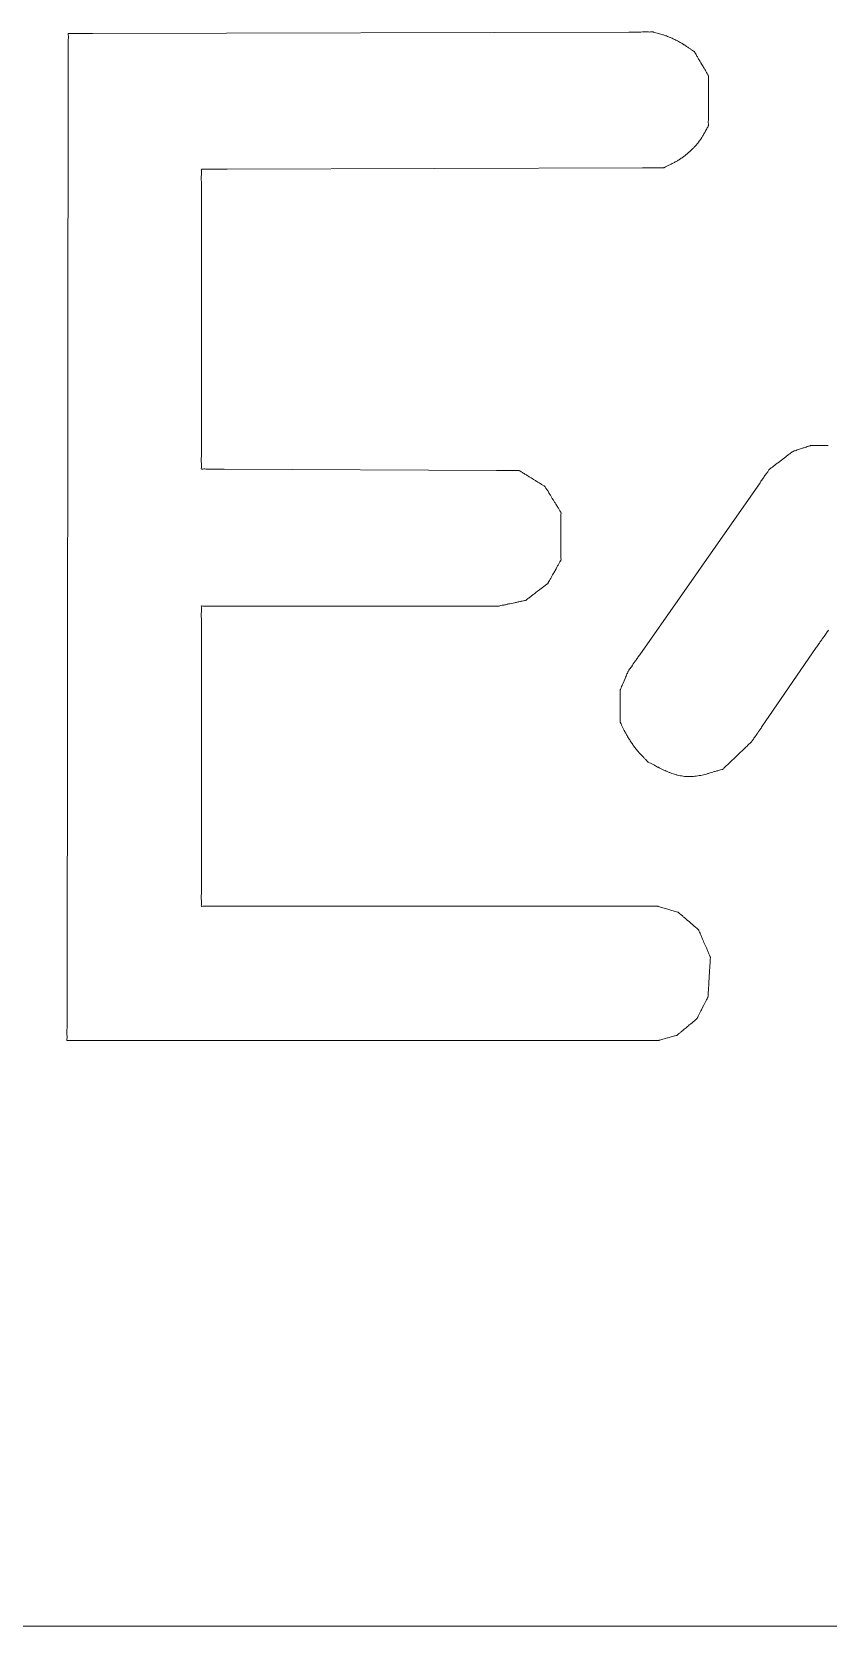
# Model space of a CAD drawing. Header units: millimetres. Extents: x 547 to 653, y 420 to 480.
# Drawn here: x 593.48 to 601.16, y 420.15 to 435.53 of the extents above; entities that cross this region are included whole.
import ezdxf

# ---------------------------------------------------------------- set-up
doc = ezdxf.new("R2010")
doc.units = ezdxf.units.MM

msp = doc.modelspace()

# ---------------------------------------------------------------- linework, layer by layer
at = {"color": 7, "linetype": 'Continuous', "lineweight": 15}
for p, q in [((599.236, 435.527), (594.067, 435.513)), ((593.832, 435.27), (593.82, 426.04)), ((599.941, 435.214), (599.931, 435.231)), ((600.004, 434.847), (600.004, 434.883)), ((595.363, 434.205), (599.37, 434.217)), ((599.662, 434.262), (599.67, 434.266)), ((595.115, 431.552), (595.115, 433.963)), ((600.91, 431.511), (600.881, 431.501)), ((597.961, 431.297), (595.334, 431.31)), ((600.713, 431.4), (600.675, 431.372)), ((598.313, 431.214), (598.295, 431.225)), ((600.502, 431.179), (599.342, 429.519)), ((598.511, 431.009), (598.499, 431.028)), ((598.582, 430.646), (598.582, 430.68)), ((598.514, 430.311), (598.535, 430.349)), ((598.34, 430.119), (598.356, 430.131)), ((595.354, 429.988), (597.787, 429.988)), ((598.102, 430.014), (598.122, 430.018)), ((595.115, 427.334), (595.115, 429.747)), ((600.516, 428.819), (601.044, 429.588)), ((599.201, 429.291), (599.181, 429.244)), ((599.154, 429.034), (599.154, 429.011)), ((600.272, 428.538), (600.318, 428.582)), ((599.514, 428.436), (599.522, 428.433)), ((600.012, 428.376), (600.022, 428.379)), ((599.271, 427.093), (595.359, 427.093)), ((599.622, 427.061), (599.589, 427.071)), ((599.818, 426.944), (599.803, 426.956)), ((599.97, 426.723), (599.961, 426.743)), ((600.011, 426.394), (600.012, 426.422)), ((599.942, 426.103), (599.96, 426.138)), ((599.788, 425.92), (599.803, 425.932)), ((594.057, 425.797), (599.328, 425.798)), ((599.588, 425.816), (599.611, 425.822)), ((599.617, 425.824), (599.634, 425.829)), ((632.992, 420.147), (567.992, 420.147))]:
    msp.add_line(p, q, dxfattribs=at)
for points in [[(593.832, 435.513), (593.83, 435.51), (593.831, 435.504), (593.832, 435.499)], [(593.832, 435.458), (593.831, 435.437), (593.832, 435.414), (593.832, 435.391)], [(593.846, 435.513), (593.841, 435.514), (593.835, 435.515), (593.832, 435.513)], [(593.832, 435.499), (593.835, 435.482), (593.833, 435.47), (593.832, 435.458)], [(593.886, 435.513), (593.873, 435.512), (593.862, 435.51), (593.846, 435.513)], [(593.95, 435.513), (593.928, 435.513), (593.906, 435.514), (593.886, 435.513)], [(593.985, 435.513), (593.973, 435.513), (593.962, 435.513), (593.95, 435.513)], [(594.024, 435.513), (594.011, 435.513), (593.998, 435.513), (593.985, 435.513)], [(594.067, 435.513), (594.053, 435.513), (594.039, 435.513), (594.024, 435.513)], [(599.279, 435.527), (599.265, 435.527), (599.25, 435.527), (599.236, 435.527)], [(599.318, 435.527), (599.305, 435.527), (599.292, 435.527), (599.279, 435.527)], [(599.354, 435.527), (599.342, 435.527), (599.33, 435.527), (599.318, 435.527)], [(599.417, 435.528), (599.396, 435.528), (599.375, 435.528), (599.354, 435.527)], [(599.457, 435.528), (599.444, 435.527), (599.431, 435.527), (599.417, 435.528)], [(599.471, 435.528), (599.467, 435.528), (599.462, 435.528), (599.457, 435.528)], [(599.478, 435.526), (599.476, 435.526), (599.473, 435.527), (599.471, 435.528)], [(599.497, 435.52), (599.491, 435.522), (599.484, 435.524), (599.478, 435.526)], [(599.521, 435.513), (599.513, 435.516), (599.505, 435.518), (599.497, 435.52)], [(599.544, 435.506), (599.536, 435.509), (599.528, 435.511), (599.521, 435.513)], [(599.563, 435.501), (599.557, 435.503), (599.551, 435.505), (599.544, 435.506)], [(599.57, 435.499), (599.568, 435.5), (599.565, 435.5), (599.563, 435.501)], [(599.601, 435.489), (599.591, 435.493), (599.58, 435.496), (599.57, 435.499)], [(599.636, 435.475), (599.624, 435.48), (599.612, 435.484), (599.601, 435.489)], [(599.672, 435.458), (599.66, 435.464), (599.648, 435.469), (599.636, 435.475)], [(599.707, 435.441), (599.695, 435.447), (599.684, 435.452), (599.672, 435.458)], [(599.739, 435.423), (599.729, 435.429), (599.718, 435.435), (599.707, 435.441)], [(593.832, 435.391), (593.832, 435.379), (593.832, 435.367), (593.832, 435.355)], [(593.832, 435.355), (593.832, 435.342), (593.832, 435.328), (593.832, 435.315)], [(593.832, 435.315), (593.832, 435.3), (593.832, 435.285), (593.832, 435.27)], [(599.768, 435.405), (599.759, 435.411), (599.749, 435.417), (599.739, 435.423)], [(599.776, 435.4), (599.773, 435.401), (599.771, 435.403), (599.768, 435.405)], [(599.794, 435.388), (599.788, 435.392), (599.782, 435.396), (599.776, 435.4)], [(599.818, 435.372), (599.81, 435.377), (599.802, 435.382), (599.794, 435.388)], [(599.842, 435.356), (599.834, 435.361), (599.826, 435.367), (599.818, 435.372)], [(599.86, 435.344), (599.854, 435.348), (599.848, 435.352), (599.842, 435.356)], [(599.868, 435.339), (599.866, 435.341), (599.863, 435.342), (599.86, 435.344)], [(599.873, 435.33), (599.871, 435.333), (599.87, 435.337), (599.868, 435.339)], [(599.885, 435.309), (599.881, 435.316), (599.876, 435.323), (599.873, 435.33)], [(599.902, 435.281), (599.896, 435.29), (599.891, 435.3), (599.885, 435.309)], [(599.918, 435.253), (599.913, 435.262), (599.907, 435.271), (599.902, 435.281)], [(599.931, 435.231), (599.927, 435.239), (599.923, 435.246), (599.918, 435.253)], [(599.954, 435.193), (599.95, 435.2), (599.945, 435.207), (599.941, 435.214)], [(599.97, 435.165), (599.965, 435.174), (599.959, 435.183), (599.954, 435.193)], [(599.987, 435.137), (599.981, 435.146), (599.976, 435.155), (599.97, 435.165)], [(599.999, 435.115), (599.995, 435.122), (599.991, 435.129), (599.987, 435.137)], [(600.004, 435.106), (600.003, 435.109), (600.001, 435.112), (599.999, 435.115)], [(600.004, 435.044), (600.004, 435.059), (600.003, 435.073), (600.004, 435.089)], [(600.004, 435.089), (600.005, 435.095), (600.006, 435.101), (600.004, 435.106)], [(600.004, 434.986), (600.005, 435.005), (600.005, 435.025), (600.004, 435.044)], [(600.004, 434.928), (600.004, 434.947), (600.004, 434.966), (600.004, 434.986)], [(600.004, 434.883), (600.004, 434.898), (600.004, 434.913), (600.004, 434.928)], [(600.004, 434.803), (600.004, 434.817), (600.004, 434.832), (600.004, 434.847)], [(600.004, 434.642), (600.002, 434.657), (600.004, 434.672), (600.004, 434.686)], [(600.004, 434.744), (600.004, 434.764), (600.004, 434.783), (600.004, 434.803)], [(600.004, 434.686), (600.005, 434.706), (600.005, 434.725), (600.004, 434.744)], [(599.944, 434.515), (599.95, 434.525), (599.955, 434.534), (599.961, 434.544)], [(599.961, 434.544), (599.962, 434.546), (599.963, 434.548), (599.964, 434.55)], [(599.964, 434.55), (599.967, 434.555), (599.969, 434.56), (599.972, 434.565)], [(599.972, 434.565), (599.976, 434.571), (599.979, 434.577), (599.983, 434.584)], [(599.983, 434.584), (599.986, 434.59), (599.99, 434.597), (599.993, 434.603)], [(599.993, 434.603), (599.996, 434.608), (599.998, 434.613), (600.001, 434.618)], [(600.001, 434.618), (600.002, 434.62), (600.004, 434.622), (600.004, 434.624)], [(600.004, 434.624), (600.006, 434.629), (600.005, 434.636), (600.004, 434.642)], [(599.81, 434.361), (599.818, 434.369), (599.827, 434.376), (599.835, 434.384)], [(599.835, 434.384), (599.843, 434.392), (599.851, 434.4), (599.859, 434.408)], [(599.859, 434.408), (599.867, 434.417), (599.875, 434.425), (599.882, 434.433)], [(599.882, 434.433), (599.89, 434.442), (599.897, 434.451), (599.904, 434.459)], [(599.904, 434.459), (599.911, 434.468), (599.918, 434.478), (599.925, 434.487)], [(599.925, 434.487), (599.932, 434.496), (599.938, 434.506), (599.944, 434.515)], [(599.37, 434.217), (599.384, 434.217), (599.398, 434.217), (599.412, 434.217)], [(599.412, 434.217), (599.424, 434.217), (599.436, 434.217), (599.449, 434.217)], [(599.449, 434.217), (599.471, 434.217), (599.494, 434.216), (599.516, 434.217)], [(599.516, 434.217), (599.53, 434.218), (599.543, 434.219), (599.558, 434.217)], [(599.558, 434.217), (599.563, 434.217), (599.568, 434.216), (599.573, 434.217)], [(599.573, 434.217), (599.575, 434.218), (599.577, 434.22), (599.58, 434.221)], [(599.58, 434.221), (599.586, 434.224), (599.592, 434.227), (599.598, 434.23)], [(599.598, 434.23), (599.606, 434.234), (599.613, 434.238), (599.621, 434.242)], [(599.621, 434.242), (599.629, 434.245), (599.637, 434.249), (599.644, 434.253)], [(599.644, 434.253), (599.65, 434.256), (599.656, 434.259), (599.662, 434.262)], [(599.67, 434.266), (599.68, 434.271), (599.689, 434.276), (599.699, 434.281)], [(599.699, 434.281), (599.709, 434.287), (599.718, 434.293), (599.728, 434.299)], [(599.728, 434.299), (599.738, 434.305), (599.747, 434.312), (599.757, 434.319)], [(599.757, 434.319), (599.766, 434.325), (599.775, 434.332), (599.784, 434.339)], [(599.784, 434.339), (599.792, 434.346), (599.801, 434.354), (599.81, 434.361)], [(595.115, 434.189), (595.114, 434.195), (595.112, 434.201), (595.115, 434.204)], [(595.115, 434.083), (595.115, 434.105), (595.114, 434.128), (595.115, 434.148)], [(595.115, 434.204), (595.117, 434.206), (595.124, 434.205), (595.13, 434.204)], [(595.115, 434.148), (595.116, 434.161), (595.118, 434.173), (595.115, 434.189)], [(595.115, 434.047), (595.115, 434.059), (595.115, 434.071), (595.115, 434.083)], [(595.13, 434.204), (595.146, 434.201), (595.159, 434.203), (595.172, 434.204)], [(595.172, 434.204), (595.193, 434.206), (595.216, 434.204), (595.239, 434.204)], [(595.239, 434.204), (595.251, 434.204), (595.264, 434.204), (595.276, 434.204)], [(595.276, 434.204), (595.29, 434.204), (595.304, 434.204), (595.317, 434.205)], [(595.317, 434.205), (595.332, 434.205), (595.347, 434.205), (595.363, 434.205)], [(595.115, 434.007), (595.115, 434.02), (595.115, 434.033), (595.115, 434.047)], [(595.115, 433.963), (595.115, 433.977), (595.115, 433.992), (595.115, 434.007)], [(595.115, 431.508), (595.115, 431.523), (595.115, 431.537), (595.115, 431.552)], [(595.115, 431.468), (595.115, 431.481), (595.115, 431.495), (595.115, 431.508)], [(595.115, 431.431), (595.115, 431.444), (595.115, 431.456), (595.115, 431.468)], [(600.788, 431.458), (600.779, 431.451), (600.77, 431.444), (600.761, 431.437)], [(600.809, 431.474), (600.802, 431.468), (600.795, 431.463), (600.788, 431.458)], [(600.817, 431.48), (600.814, 431.479), (600.812, 431.476), (600.809, 431.474)], [(600.824, 431.482), (600.821, 431.482), (600.819, 431.481), (600.817, 431.48)], [(600.84, 431.488), (600.834, 431.486), (600.829, 431.484), (600.824, 431.482)], [(600.86, 431.495), (600.853, 431.492), (600.846, 431.49), (600.84, 431.488)], [(600.881, 431.501), (600.874, 431.499), (600.867, 431.497), (600.86, 431.495)], [(600.926, 431.516), (600.921, 431.515), (600.915, 431.513), (600.91, 431.511)], [(600.947, 431.523), (600.94, 431.521), (600.933, 431.519), (600.926, 431.516)], [(600.968, 431.53), (600.961, 431.528), (600.954, 431.526), (600.947, 431.523)], [(600.984, 431.536), (600.978, 431.534), (600.973, 431.532), (600.968, 431.53)], [(600.99, 431.538), (600.988, 431.537), (600.986, 431.536), (600.984, 431.536)], [(601.002, 431.538), (600.998, 431.538), (600.994, 431.539), (600.99, 431.538)], [(601.038, 431.538), (601.026, 431.537), (601.014, 431.537), (601.002, 431.538)], [(601.092, 431.538), (601.074, 431.538), (601.056, 431.538), (601.038, 431.538)], [(601.124, 431.538), (601.113, 431.538), (601.103, 431.538), (601.092, 431.538)], [(601.158, 431.538), (601.147, 431.538), (601.135, 431.538), (601.124, 431.538)], [(595.115, 431.311), (595.112, 431.313), (595.114, 431.319), (595.115, 431.325)], [(595.115, 431.367), (595.114, 431.387), (595.115, 431.409), (595.115, 431.431)], [(595.115, 431.325), (595.118, 431.342), (595.116, 431.354), (595.115, 431.367)], [(595.128, 431.311), (595.123, 431.31), (595.117, 431.309), (595.115, 431.311)], [(595.166, 431.31), (595.154, 431.311), (595.143, 431.313), (595.128, 431.311)], [(595.224, 431.31), (595.205, 431.31), (595.184, 431.309), (595.166, 431.31)], [(595.257, 431.31), (595.246, 431.31), (595.236, 431.31), (595.224, 431.31)], [(595.294, 431.31), (595.282, 431.31), (595.27, 431.31), (595.257, 431.31)], [(595.334, 431.31), (595.321, 431.31), (595.307, 431.31), (595.294, 431.31)], [(598.001, 431.297), (597.987, 431.297), (597.974, 431.297), (597.961, 431.297)], [(598.037, 431.297), (598.025, 431.297), (598.013, 431.297), (598.001, 431.297)], [(598.07, 431.297), (598.059, 431.297), (598.048, 431.297), (598.037, 431.297)], [(598.129, 431.297), (598.11, 431.297), (598.09, 431.297), (598.07, 431.297)], [(598.167, 431.296), (598.154, 431.295), (598.141, 431.296), (598.129, 431.297)], [(598.18, 431.296), (598.176, 431.298), (598.171, 431.297), (598.167, 431.296)], [(598.189, 431.291), (598.186, 431.293), (598.183, 431.295), (598.18, 431.296)], [(598.212, 431.276), (598.204, 431.281), (598.196, 431.285), (598.189, 431.291)], [(600.584, 431.298), (600.579, 431.289), (600.573, 431.28), (600.567, 431.272)], [(600.592, 431.308), (600.589, 431.305), (600.587, 431.301), (600.584, 431.298)], [(600.6, 431.314), (600.597, 431.312), (600.594, 431.311), (600.592, 431.308)], [(600.621, 431.33), (600.614, 431.325), (600.607, 431.319), (600.6, 431.314)], [(600.648, 431.351), (600.639, 431.344), (600.63, 431.337), (600.621, 431.33)], [(600.675, 431.372), (600.666, 431.365), (600.657, 431.358), (600.648, 431.351)], [(600.734, 431.416), (600.727, 431.411), (600.72, 431.406), (600.713, 431.4)], [(600.761, 431.437), (600.752, 431.43), (600.743, 431.423), (600.734, 431.416)], [(598.242, 431.258), (598.232, 431.264), (598.222, 431.271), (598.212, 431.276)], [(598.272, 431.239), (598.262, 431.246), (598.252, 431.252), (598.242, 431.258)], [(598.295, 431.225), (598.287, 431.23), (598.279, 431.235), (598.272, 431.239)], [(598.336, 431.2), (598.329, 431.204), (598.321, 431.209), (598.313, 431.214)], [(598.366, 431.181), (598.356, 431.187), (598.346, 431.193), (598.336, 431.2)], [(598.396, 431.163), (598.386, 431.169), (598.376, 431.175), (598.366, 431.181)], [(598.419, 431.148), (598.411, 431.153), (598.404, 431.158), (598.396, 431.163)], [(598.428, 431.143), (598.426, 431.145), (598.422, 431.147), (598.419, 431.148)], [(598.434, 431.133), (598.432, 431.137), (598.431, 431.14), (598.428, 431.143)], [(600.52, 431.205), (600.514, 431.197), (600.508, 431.188), (600.502, 431.179)], [(600.543, 431.239), (600.536, 431.227), (600.528, 431.216), (600.52, 431.205)], [(600.567, 431.272), (600.559, 431.261), (600.551, 431.25), (600.543, 431.239)], [(598.448, 431.11), (598.443, 431.118), (598.438, 431.125), (598.434, 431.133)], [(598.467, 431.081), (598.461, 431.091), (598.455, 431.101), (598.448, 431.11)], [(598.485, 431.051), (598.479, 431.061), (598.473, 431.07), (598.467, 431.081)], [(598.499, 431.028), (598.495, 431.035), (598.49, 431.043), (598.485, 431.051)], [(598.525, 430.986), (598.52, 430.994), (598.516, 431.001), (598.511, 431.009)], [(598.544, 430.956), (598.537, 430.966), (598.531, 430.976), (598.525, 430.986)], [(598.562, 430.926), (598.556, 430.936), (598.55, 430.946), (598.544, 430.956)], [(598.576, 430.903), (598.571, 430.911), (598.567, 430.919), (598.562, 430.926)], [(598.582, 430.894), (598.581, 430.897), (598.578, 430.9), (598.576, 430.903)], [(598.582, 430.834), (598.582, 430.848), (598.58, 430.862), (598.582, 430.877)], [(598.582, 430.877), (598.583, 430.883), (598.584, 430.889), (598.582, 430.894)], [(598.582, 430.779), (598.582, 430.797), (598.583, 430.816), (598.582, 430.834)], [(598.582, 430.723), (598.582, 430.742), (598.582, 430.76), (598.582, 430.779)], [(598.582, 430.68), (598.582, 430.695), (598.582, 430.709), (598.582, 430.723)], [(598.582, 430.604), (598.582, 430.618), (598.582, 430.632), (598.582, 430.646)], [(598.582, 430.548), (598.582, 430.567), (598.582, 430.585), (598.582, 430.604)], [(598.582, 430.493), (598.583, 430.511), (598.582, 430.53), (598.582, 430.548)], [(598.535, 430.349), (598.54, 430.358), (598.545, 430.367), (598.55, 430.376)], [(598.55, 430.376), (598.555, 430.385), (598.561, 430.394), (598.566, 430.403)], [(598.566, 430.403), (598.569, 430.411), (598.573, 430.418), (598.577, 430.424)], [(598.577, 430.424), (598.579, 430.427), (598.581, 430.43), (598.582, 430.433)], [(598.582, 430.45), (598.58, 430.465), (598.582, 430.478), (598.582, 430.493)], [(598.582, 430.433), (598.584, 430.438), (598.583, 430.444), (598.582, 430.45)], [(598.455, 430.207), (598.457, 430.209), (598.458, 430.212), (598.46, 430.215)], [(598.46, 430.215), (598.463, 430.222), (598.467, 430.229), (598.471, 430.236)], [(598.471, 430.236), (598.477, 430.245), (598.482, 430.254), (598.487, 430.263)], [(598.487, 430.263), (598.492, 430.272), (598.497, 430.281), (598.502, 430.29)], [(598.502, 430.29), (598.506, 430.297), (598.51, 430.304), (598.514, 430.311)], [(598.249, 430.05), (598.256, 430.055), (598.262, 430.06), (598.269, 430.065)], [(598.269, 430.065), (598.278, 430.071), (598.286, 430.078), (598.295, 430.084)], [(598.295, 430.084), (598.303, 430.091), (598.312, 430.098), (598.32, 430.104)], [(598.32, 430.104), (598.327, 430.109), (598.334, 430.114), (598.34, 430.119)], [(598.356, 430.131), (598.363, 430.136), (598.369, 430.141), (598.376, 430.146)], [(598.376, 430.146), (598.384, 430.153), (598.393, 430.159), (598.402, 430.166)], [(598.402, 430.166), (598.41, 430.172), (598.419, 430.179), (598.427, 430.185)], [(598.427, 430.185), (598.434, 430.191), (598.44, 430.196), (598.447, 430.201)], [(598.447, 430.201), (598.45, 430.202), (598.453, 430.204), (598.455, 430.207)], [(595.115, 429.974), (595.114, 429.98), (595.112, 429.986), (595.115, 429.988)], [(595.115, 429.868), (595.115, 429.889), (595.114, 429.912), (595.115, 429.932)], [(595.115, 429.988), (595.117, 429.991), (595.124, 429.989), (595.129, 429.988)], [(595.115, 429.932), (595.116, 429.945), (595.118, 429.957), (595.115, 429.974)], [(595.129, 429.988), (595.146, 429.986), (595.158, 429.987), (595.17, 429.988)], [(595.17, 429.988), (595.19, 429.99), (595.213, 429.989), (595.234, 429.988)], [(595.234, 429.988), (595.247, 429.988), (595.259, 429.988), (595.271, 429.988)], [(595.271, 429.988), (595.284, 429.988), (595.297, 429.988), (595.311, 429.988)], [(595.311, 429.988), (595.325, 429.988), (595.339, 429.988), (595.354, 429.988)], [(597.787, 429.988), (597.8, 429.988), (597.814, 429.988), (597.827, 429.988)], [(597.827, 429.988), (597.839, 429.988), (597.851, 429.988), (597.863, 429.988)], [(597.863, 429.988), (597.884, 429.988), (597.906, 429.988), (597.927, 429.988)], [(597.927, 429.988), (597.941, 429.989), (597.954, 429.989), (597.968, 429.988)], [(597.968, 429.988), (597.973, 429.988), (597.978, 429.988), (597.983, 429.988)], [(597.983, 429.988), (597.986, 429.989), (597.989, 429.99), (597.992, 429.99)], [(597.992, 429.99), (598, 429.992), (598.008, 429.994), (598.016, 429.996)], [(598.016, 429.996), (598.027, 429.998), (598.037, 430), (598.047, 430.002)], [(598.047, 430.002), (598.058, 430.004), (598.068, 430.007), (598.078, 430.009)], [(598.078, 430.009), (598.086, 430.011), (598.094, 430.012), (598.102, 430.014)], [(598.122, 430.018), (598.13, 430.02), (598.138, 430.022), (598.145, 430.023)], [(598.145, 430.023), (598.156, 430.025), (598.166, 430.028), (598.177, 430.03)], [(598.177, 430.03), (598.187, 430.032), (598.197, 430.034), (598.208, 430.037)], [(598.208, 430.037), (598.216, 430.038), (598.223, 430.041), (598.232, 430.042)], [(598.232, 430.042), (598.235, 430.042), (598.238, 430.042), (598.241, 430.044)], [(598.241, 430.044), (598.244, 430.045), (598.247, 430.048), (598.249, 430.05)], [(595.115, 429.831), (595.115, 429.843), (595.115, 429.855), (595.115, 429.868)], [(595.115, 429.791), (595.115, 429.804), (595.115, 429.818), (595.115, 429.831)], [(595.115, 429.747), (595.115, 429.762), (595.115, 429.776), (595.115, 429.791)], [(601.138, 429.723), (601.145, 429.734), (601.153, 429.745), (601.161, 429.756)], [(601.044, 429.588), (601.052, 429.6), (601.06, 429.611), (601.068, 429.623)], [(601.068, 429.623), (601.076, 429.634), (601.084, 429.645), (601.091, 429.656)], [(601.091, 429.656), (601.099, 429.667), (601.106, 429.677), (601.113, 429.688)], [(601.113, 429.688), (601.122, 429.699), (601.13, 429.711), (601.138, 429.723)], [(599.298, 429.456), (599.286, 429.439), (599.273, 429.422), (599.262, 429.404)], [(599.319, 429.486), (599.312, 429.476), (599.305, 429.466), (599.298, 429.456)], [(599.342, 429.519), (599.334, 429.508), (599.326, 429.497), (599.319, 429.486)], [(599.21, 429.313), (599.207, 429.305), (599.204, 429.298), (599.201, 429.291)], [(599.219, 429.334), (599.216, 429.327), (599.213, 429.32), (599.21, 429.313)], [(599.226, 429.351), (599.224, 429.345), (599.222, 429.34), (599.219, 429.334)], [(599.229, 429.358), (599.228, 429.356), (599.227, 429.353), (599.226, 429.351)], [(599.238, 429.37), (599.235, 429.366), (599.231, 429.362), (599.229, 429.358)], [(599.262, 429.404), (599.254, 429.393), (599.246, 429.381), (599.238, 429.37)], [(599.154, 429.177), (599.153, 429.174), (599.153, 429.17), (599.154, 429.166)], [(599.154, 429.137), (599.153, 429.125), (599.153, 429.112), (599.154, 429.1)], [(599.156, 429.184), (599.155, 429.182), (599.154, 429.179), (599.154, 429.177)], [(599.154, 429.166), (599.154, 429.156), (599.154, 429.147), (599.154, 429.137)], [(599.163, 429.201), (599.161, 429.195), (599.159, 429.189), (599.156, 429.184)], [(599.172, 429.222), (599.169, 429.215), (599.166, 429.208), (599.163, 429.201)], [(599.181, 429.244), (599.178, 429.237), (599.175, 429.23), (599.172, 429.222)], [(599.154, 429.011), (599.154, 429.002), (599.153, 428.992), (599.154, 428.983)], [(599.154, 429.1), (599.154, 429.088), (599.154, 429.075), (599.154, 429.063)], [(599.154, 429.063), (599.153, 429.053), (599.154, 429.044), (599.154, 429.034)], [(599.154, 428.983), (599.154, 428.971), (599.154, 428.958), (599.154, 428.946)], [(599.154, 428.946), (599.153, 428.933), (599.153, 428.921), (599.154, 428.909)], [(599.154, 428.88), (599.153, 428.876), (599.153, 428.872), (599.154, 428.869)], [(599.154, 428.909), (599.154, 428.899), (599.154, 428.89), (599.154, 428.88)], [(599.154, 428.869), (599.154, 428.866), (599.156, 428.863), (599.157, 428.861)], [(599.157, 428.861), (599.161, 428.854), (599.164, 428.848), (599.167, 428.841)], [(599.167, 428.841), (599.171, 428.832), (599.176, 428.824), (599.18, 428.815)], [(599.18, 428.815), (599.185, 428.807), (599.189, 428.798), (599.193, 428.789)], [(599.193, 428.789), (599.196, 428.783), (599.2, 428.776), (599.203, 428.77)], [(599.203, 428.77), (599.204, 428.767), (599.206, 428.764), (599.207, 428.762)], [(599.207, 428.762), (599.212, 428.751), (599.218, 428.741), (599.224, 428.731)], [(599.224, 428.731), (599.231, 428.719), (599.238, 428.708), (599.245, 428.697)], [(599.245, 428.697), (599.252, 428.685), (599.26, 428.673), (599.268, 428.662)], [(600.41, 428.67), (600.414, 428.674), (600.417, 428.677), (600.42, 428.68)], [(600.42, 428.68), (600.423, 428.684), (600.425, 428.687), (600.428, 428.691)], [(600.428, 428.691), (600.434, 428.701), (600.441, 428.711), (600.448, 428.72)], [(600.448, 428.72), (600.458, 428.735), (600.468, 428.75), (600.479, 428.765)], [(600.479, 428.765), (600.485, 428.774), (600.491, 428.782), (600.497, 428.791)], [(600.497, 428.791), (600.503, 428.801), (600.51, 428.81), (600.516, 428.819)], [(599.268, 428.662), (599.276, 428.65), (599.284, 428.639), (599.293, 428.628)], [(599.293, 428.628), (599.301, 428.617), (599.309, 428.607), (599.317, 428.596)], [(599.317, 428.596), (599.325, 428.587), (599.332, 428.579), (599.34, 428.57)], [(599.34, 428.57), (599.342, 428.568), (599.344, 428.566), (599.346, 428.564)], [(599.346, 428.564), (599.351, 428.559), (599.356, 428.553), (599.361, 428.548)], [(599.361, 428.548), (599.368, 428.541), (599.374, 428.534), (599.38, 428.528)], [(599.38, 428.528), (599.387, 428.521), (599.393, 428.514), (599.4, 428.507)], [(600.246, 428.513), (600.255, 428.522), (600.263, 428.53), (600.272, 428.538)], [(600.318, 428.582), (600.329, 428.593), (600.34, 428.603), (600.351, 428.614)], [(600.351, 428.614), (600.362, 428.625), (600.374, 428.635), (600.385, 428.646)], [(600.385, 428.646), (600.393, 428.654), (600.401, 428.663), (600.41, 428.67)], [(599.4, 428.507), (599.405, 428.502), (599.41, 428.497), (599.414, 428.492)], [(599.414, 428.492), (599.416, 428.489), (599.418, 428.487), (599.42, 428.485)], [(599.42, 428.485), (599.422, 428.484), (599.425, 428.483), (599.428, 428.481)], [(599.428, 428.481), (599.434, 428.478), (599.44, 428.475), (599.447, 428.472)], [(599.447, 428.472), (599.455, 428.467), (599.463, 428.463), (599.471, 428.459)], [(599.471, 428.459), (599.479, 428.455), (599.487, 428.45), (599.495, 428.446)], [(599.495, 428.446), (599.502, 428.443), (599.508, 428.44), (599.514, 428.436)], [(599.522, 428.433), (599.531, 428.428), (599.539, 428.423), (599.548, 428.419)], [(599.548, 428.419), (599.557, 428.415), (599.565, 428.411), (599.574, 428.407)], [(599.574, 428.407), (599.582, 428.403), (599.59, 428.399), (599.598, 428.396)], [(599.598, 428.396), (599.607, 428.392), (599.617, 428.388), (599.626, 428.384)], [(599.626, 428.384), (599.634, 428.381), (599.643, 428.377), (599.652, 428.374)], [(599.652, 428.374), (599.661, 428.371), (599.669, 428.368), (599.678, 428.366)], [(599.678, 428.366), (599.687, 428.363), (599.697, 428.36), (599.706, 428.358)], [(599.956, 428.361), (599.966, 428.363), (599.975, 428.366), (599.984, 428.368)], [(599.984, 428.368), (599.993, 428.371), (600.003, 428.374), (600.012, 428.376)], [(600.022, 428.379), (600.03, 428.382), (600.038, 428.384), (600.046, 428.386)], [(600.046, 428.386), (600.057, 428.39), (600.067, 428.393), (600.078, 428.396)], [(600.078, 428.396), (600.089, 428.399), (600.099, 428.402), (600.11, 428.405)], [(600.11, 428.405), (600.118, 428.408), (600.126, 428.411), (600.134, 428.412)], [(600.134, 428.412), (600.137, 428.413), (600.141, 428.414), (600.144, 428.415)], [(600.144, 428.415), (600.148, 428.418), (600.151, 428.421), (600.154, 428.425)], [(600.154, 428.425), (600.162, 428.434), (600.171, 428.442), (600.18, 428.45)], [(600.18, 428.45), (600.191, 428.46), (600.202, 428.471), (600.213, 428.482)], [(600.213, 428.482), (600.224, 428.492), (600.235, 428.503), (600.246, 428.513)], [(599.706, 428.358), (599.715, 428.356), (599.724, 428.354), (599.734, 428.352)], [(599.734, 428.352), (599.743, 428.35), (599.752, 428.349), (599.761, 428.347)], [(599.761, 428.347), (599.77, 428.346), (599.78, 428.345), (599.789, 428.345)], [(599.789, 428.345), (599.798, 428.344), (599.808, 428.344), (599.817, 428.344)], [(599.817, 428.344), (599.827, 428.344), (599.836, 428.344), (599.846, 428.344)], [(599.846, 428.344), (599.855, 428.345), (599.864, 428.346), (599.873, 428.347)], [(599.873, 428.347), (599.882, 428.348), (599.892, 428.349), (599.901, 428.35)], [(599.901, 428.35), (599.911, 428.352), (599.92, 428.354), (599.93, 428.355)], [(599.93, 428.355), (599.939, 428.357), (599.948, 428.359), (599.956, 428.361)], [(595.115, 427.29), (595.115, 427.305), (595.115, 427.319), (595.115, 427.334)], [(595.115, 427.25), (595.115, 427.263), (595.115, 427.277), (595.115, 427.29)], [(595.115, 427.149), (595.114, 427.169), (595.115, 427.192), (595.115, 427.213)], [(595.115, 427.213), (595.115, 427.226), (595.115, 427.238), (595.115, 427.25)], [(595.115, 427.107), (595.118, 427.124), (595.116, 427.136), (595.115, 427.149)], [(595.115, 427.093), (595.112, 427.095), (595.114, 427.102), (595.115, 427.107)], [(595.129, 427.093), (595.124, 427.092), (595.117, 427.09), (595.115, 427.093)], [(595.171, 427.093), (595.158, 427.094), (595.146, 427.095), (595.129, 427.093)], [(595.237, 427.093), (595.215, 427.092), (595.192, 427.091), (595.171, 427.093)], [(595.274, 427.093), (595.262, 427.093), (595.25, 427.093), (595.237, 427.093)], [(595.315, 427.093), (595.301, 427.093), (595.288, 427.093), (595.274, 427.093)], [(595.359, 427.093), (595.345, 427.093), (595.33, 427.093), (595.315, 427.093)], [(599.316, 427.093), (599.301, 427.093), (599.286, 427.093), (599.271, 427.093)], [(599.357, 427.093), (599.343, 427.093), (599.33, 427.093), (599.316, 427.093)], [(599.394, 427.093), (599.381, 427.093), (599.369, 427.093), (599.357, 427.093)], [(599.46, 427.093), (599.438, 427.093), (599.416, 427.093), (599.394, 427.093)], [(599.501, 427.093), (599.487, 427.092), (599.474, 427.092), (599.46, 427.093)], [(599.516, 427.093), (599.511, 427.094), (599.506, 427.093), (599.501, 427.093)], [(599.523, 427.091), (599.521, 427.091), (599.518, 427.092), (599.516, 427.093)], [(599.541, 427.085), (599.535, 427.087), (599.529, 427.088), (599.523, 427.091)], [(599.565, 427.078), (599.557, 427.08), (599.549, 427.083), (599.541, 427.085)], [(599.589, 427.071), (599.581, 427.073), (599.573, 427.076), (599.565, 427.078)], [(599.64, 427.056), (599.634, 427.057), (599.628, 427.059), (599.622, 427.061)], [(599.664, 427.049), (599.656, 427.051), (599.648, 427.053), (599.64, 427.056)], [(599.687, 427.041), (599.679, 427.044), (599.671, 427.046), (599.664, 427.049)], [(599.705, 427.036), (599.699, 427.037), (599.693, 427.039), (599.687, 427.041)], [(599.713, 427.034), (599.71, 427.035), (599.708, 427.035), (599.705, 427.036)], [(599.72, 427.028), (599.718, 427.03), (599.715, 427.032), (599.713, 427.034)], [(599.738, 427.012), (599.732, 427.017), (599.726, 427.022), (599.72, 427.028)], [(599.762, 426.992), (599.754, 426.999), (599.746, 427.006), (599.738, 427.012)], [(599.785, 426.972), (599.777, 426.978), (599.769, 426.985), (599.762, 426.992)], [(599.803, 426.956), (599.797, 426.961), (599.791, 426.967), (599.785, 426.972)], [(599.836, 426.928), (599.83, 426.934), (599.824, 426.939), (599.818, 426.944)], [(599.859, 426.908), (599.852, 426.915), (599.844, 426.922), (599.836, 426.928)], [(599.883, 426.888), (599.875, 426.895), (599.867, 426.902), (599.859, 426.908)], [(599.901, 426.873), (599.895, 426.877), (599.889, 426.883), (599.883, 426.888)], [(599.908, 426.866), (599.906, 426.869), (599.904, 426.871), (599.901, 426.873)], [(599.913, 426.856), (599.911, 426.86), (599.91, 426.864), (599.908, 426.866)], [(599.923, 426.832), (599.919, 426.84), (599.915, 426.848), (599.913, 426.856)], [(599.937, 426.8), (599.932, 426.81), (599.928, 426.821), (599.923, 426.832)], [(599.951, 426.768), (599.946, 426.778), (599.942, 426.789), (599.937, 426.8)], [(599.961, 426.743), (599.958, 426.751), (599.954, 426.759), (599.951, 426.768)], [(599.981, 426.698), (599.977, 426.707), (599.973, 426.715), (599.97, 426.723)], [(599.994, 426.666), (599.99, 426.677), (599.985, 426.688), (599.981, 426.698)], [(600.008, 426.634), (600.004, 426.645), (599.999, 426.656), (599.994, 426.666)], [(600.019, 426.61), (600.015, 426.618), (600.012, 426.626), (600.008, 426.634)], [(600.017, 426.504), (600.018, 426.519), (600.02, 426.535), (600.02, 426.55)], [(600.023, 426.6), (600.022, 426.603), (600.02, 426.606), (600.019, 426.61)], [(600.02, 426.55), (600.02, 426.562), (600.02, 426.573), (600.022, 426.585)], [(600.022, 426.585), (600.023, 426.59), (600.024, 426.595), (600.023, 426.6)], [(600.009, 426.358), (600.009, 426.37), (600.01, 426.382), (600.011, 426.394)], [(600.012, 426.422), (600.013, 426.434), (600.014, 426.446), (600.015, 426.458)], [(600.015, 426.458), (600.015, 426.473), (600.016, 426.488), (600.017, 426.504)], [(599.996, 426.209), (599.998, 426.211), (599.999, 426.214), (600, 426.216)], [(600, 426.216), (600.002, 426.221), (600.001, 426.226), (600.001, 426.231)], [(600.001, 426.231), (600.001, 426.243), (600.002, 426.254), (600.003, 426.266)], [(600.003, 426.266), (600.004, 426.281), (600.005, 426.297), (600.006, 426.312)], [(600.006, 426.312), (600.007, 426.328), (600.008, 426.343), (600.009, 426.358)], [(599.906, 426.033), (599.91, 426.041), (599.914, 426.05), (599.919, 426.058)], [(599.919, 426.058), (599.923, 426.067), (599.927, 426.075), (599.932, 426.084)], [(599.932, 426.084), (599.935, 426.09), (599.938, 426.097), (599.942, 426.103)], [(599.96, 426.138), (599.964, 426.147), (599.969, 426.155), (599.973, 426.164)], [(599.973, 426.164), (599.977, 426.172), (599.982, 426.181), (599.986, 426.189)], [(599.986, 426.189), (599.989, 426.196), (599.992, 426.202), (599.996, 426.209)], [(593.82, 425.919), (593.819, 425.896), (593.818, 425.873), (593.819, 425.853)], [(593.82, 426.04), (593.82, 426.025), (593.82, 426.01), (593.82, 425.996)], [(593.82, 425.996), (593.82, 425.982), (593.82, 425.969), (593.82, 425.955)], [(593.82, 425.955), (593.82, 425.943), (593.82, 425.931), (593.82, 425.919)], [(599.748, 425.887), (599.755, 425.893), (599.763, 425.899), (599.771, 425.906)], [(599.771, 425.906), (599.777, 425.911), (599.783, 425.915), (599.788, 425.92)], [(599.803, 425.932), (599.809, 425.937), (599.815, 425.942), (599.82, 425.947)], [(599.82, 425.947), (599.828, 425.953), (599.836, 425.96), (599.844, 425.966)], [(599.844, 425.966), (599.851, 425.972), (599.859, 425.978), (599.867, 425.985)], [(599.867, 425.985), (599.872, 425.99), (599.878, 425.995), (599.884, 426)], [(599.884, 426), (599.887, 426.001), (599.89, 426.003), (599.892, 426.005)], [(599.892, 426.005), (599.893, 426.008), (599.894, 426.011), (599.896, 426.013)], [(599.896, 426.013), (599.899, 426.02), (599.902, 426.026), (599.906, 426.033)], [(593.819, 425.811), (593.818, 425.806), (593.817, 425.8), (593.819, 425.797)], [(593.819, 425.853), (593.82, 425.84), (593.822, 425.828), (593.819, 425.811)], [(593.819, 425.797), (593.822, 425.795), (593.828, 425.796), (593.833, 425.797)], [(593.833, 425.797), (593.849, 425.8), (593.861, 425.798), (593.874, 425.797)], [(593.874, 425.797), (593.894, 425.796), (593.916, 425.797), (593.938, 425.797)], [(593.938, 425.797), (593.95, 425.797), (593.962, 425.797), (593.974, 425.797)], [(593.974, 425.797), (593.987, 425.797), (594, 425.797), (594.013, 425.797)], [(594.013, 425.797), (594.028, 425.797), (594.042, 425.797), (594.057, 425.797)], [(599.328, 425.798), (599.341, 425.798), (599.354, 425.798), (599.367, 425.798)], [(599.367, 425.798), (599.379, 425.798), (599.391, 425.798), (599.403, 425.798)], [(599.403, 425.798), (599.424, 425.798), (599.446, 425.797), (599.467, 425.798)], [(599.467, 425.798), (599.481, 425.798), (599.494, 425.799), (599.508, 425.798)], [(599.508, 425.798), (599.513, 425.797), (599.517, 425.797), (599.522, 425.798)], [(599.522, 425.798), (599.524, 425.798), (599.526, 425.799), (599.528, 425.799)], [(599.528, 425.799), (599.534, 425.801), (599.539, 425.803), (599.545, 425.804)], [(599.545, 425.804), (599.552, 425.806), (599.559, 425.808), (599.566, 425.81)], [(599.566, 425.81), (599.573, 425.812), (599.581, 425.814), (599.588, 425.816)], [(599.611, 425.822), (599.613, 425.823), (599.615, 425.824), (599.617, 425.824)], [(599.634, 425.829), (599.641, 425.831), (599.648, 425.833), (599.655, 425.835)], [(599.655, 425.835), (599.662, 425.837), (599.67, 425.839), (599.677, 425.841)], [(599.677, 425.841), (599.682, 425.842), (599.687, 425.844), (599.693, 425.845)], [(599.693, 425.845), (599.695, 425.846), (599.698, 425.846), (599.7, 425.847)], [(599.7, 425.847), (599.702, 425.848), (599.704, 425.851), (599.707, 425.853)], [(599.707, 425.853), (599.712, 425.858), (599.718, 425.863), (599.725, 425.868)], [(599.725, 425.868), (599.732, 425.874), (599.74, 425.88), (599.748, 425.887)]]:
    msp.add_open_spline(points, degree=3, dxfattribs=at)

doc.saveas('drawing.dxf')
